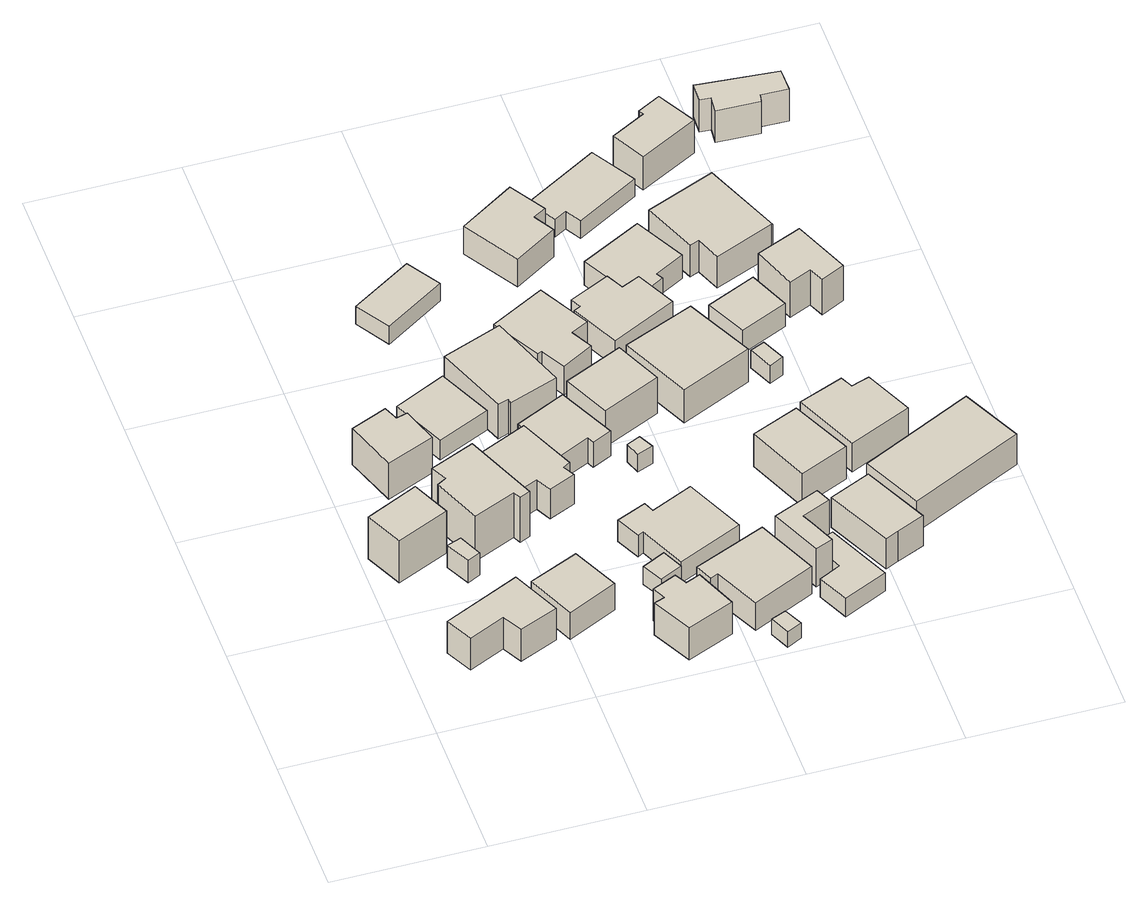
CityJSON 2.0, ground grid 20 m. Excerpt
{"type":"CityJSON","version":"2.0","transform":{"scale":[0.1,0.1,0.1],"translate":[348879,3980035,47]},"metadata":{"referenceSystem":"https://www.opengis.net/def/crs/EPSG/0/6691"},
"CityObjects":{
"building1":{"type":"Building","attributes":{"measuredHeight":8.1},"geometry":[{"type":"Solid","lod":"1","boundaries":[[[[0,1,2,3]],[[2,4,5,3]],[[1,6,4,2]],[[0,7,6,1]],[[3,5,7,0]],[[4,6,7,5]]]]}]},
"building2":{"type":"Building","attributes":{"measuredHeight":6.7},"geometry":[{"type":"Solid","lod":"1","boundaries":[[[[8,9,10,11,12,13]],[[12,14,15,13]],[[11,16,14,12]],[[10,17,16,11]],[[9,18,17,10]],[[8,19,18,9]],[[13,15,19,8]],[[14,16,17,18,19,15]]]]}]},
"building3":{"type":"Building","attributes":{"measuredHeight":3.8},"geometry":[{"type":"Solid","lod":"1","boundaries":[[[[20,21,22,23]],[[22,24,25,23]],[[21,26,24,22]],[[20,27,26,21]],[[23,25,27,20]],[[24,26,27,25]]]]}]},
"building4":{"type":"Building","attributes":{"measuredHeight":6.1},"geometry":[{"type":"Solid","lod":"1","boundaries":[[[[28,29,30,31,32,33]],[[32,34,35,33]],[[31,36,34,32]],[[30,37,36,31]],[[29,38,37,30]],[[28,39,38,29]],[[33,35,39,28]],[[34,36,37,38,39,35]]]]}]},
"building5":{"type":"Building","attributes":{"measuredHeight":9},"geometry":[{"type":"Solid","lod":"1","boundaries":[[[[40,41,42,43,44,45,46,47]],[[46,48,49,47]],[[45,50,48,46]],[[44,51,50,45]],[[43,52,51,44]],[[42,53,52,43]],[[41,54,53,42]],[[40,55,54,41]],[[47,49,55,40]],[[48,50,51,52,53,54,55,49]]]]}]},
"building6":{"type":"Building","attributes":{"measuredHeight":5.7},"geometry":[{"type":"Solid","lod":"1","boundaries":[[[[56,57,58,59]],[[58,60,61,59]],[[57,62,60,58]],[[56,63,62,57]],[[59,61,63,56]],[[60,62,63,61]]]]}]},
"building7":{"type":"Building","attributes":{"measuredHeight":3.9},"geometry":[{"type":"Solid","lod":"1","boundaries":[[[[64,65,66,67]],[[66,68,69,67]],[[65,70,68,66]],[[64,71,70,65]],[[67,69,71,64]],[[68,70,71,69]]]]}]},
"building8":{"type":"Building","attributes":{"measuredHeight":7.1},"geometry":[{"type":"Solid","lod":"1","boundaries":[[[[72,73,74,75,76,77,78,79]],[[78,80,81,79]],[[77,82,80,78]],[[76,83,82,77]],[[75,84,83,76]],[[74,85,84,75]],[[73,86,85,74]],[[72,87,86,73]],[[79,81,87,72]],[[80,82,83,84,85,86,87,81]]]]}]},
"building9":{"type":"Building","attributes":{"measuredHeight":7.3},"geometry":[{"type":"Solid","lod":"1","boundaries":[[[[88,89,90,91,92,93,94,95]],[[94,96,97,95]],[[93,98,96,94]],[[92,99,98,93]],[[91,100,99,92]],[[90,101,100,91]],[[89,102,101,90]],[[88,103,102,89]],[[95,97,103,88]],[[96,98,99,100,101,102,103,97]]]]}]},
"building10":{"type":"Building","attributes":{"measuredHeight":3},"geometry":[{"type":"Solid","lod":"1","boundaries":[[[[104,105,106,107]],[[106,108,109,107]],[[105,110,108,106]],[[104,111,110,105]],[[107,109,111,104]],[[108,110,111,109]]]]}]},
"building11":{"type":"Building","attributes":{"measuredHeight":3},"geometry":[{"type":"Solid","lod":"1","boundaries":[[[[112,113,114,115]],[[114,116,117,115]],[[113,118,116,114]],[[112,119,118,113]],[[115,117,119,112]],[[116,118,119,117]]]]}]},
"building12":{"type":"Building","attributes":{"measuredHeight":7.8},"geometry":[{"type":"Solid","lod":"1","boundaries":[[[[120,121,122,123,124,125]],[[124,126,127,125]],[[123,128,126,124]],[[122,129,128,123]],[[121,130,129,122]],[[120,131,130,121]],[[125,127,131,120]],[[126,128,129,130,131,127]]]]}]},
"building13":{"type":"Building","attributes":{"measuredHeight":5.5},"geometry":[{"type":"Solid","lod":"1","boundaries":[[[[132,133,134,135,136,137]],[[136,138,139,137]],[[135,140,138,136]],[[134,141,140,135]],[[133,142,141,134]],[[132,143,142,133]],[[137,139,143,132]],[[138,140,141,142,143,139]]]]}]},
"building14":{"type":"Building","attributes":{"measuredHeight":4.1},"geometry":[{"type":"Solid","lod":"1","boundaries":[[[[144,145,146,147,148,149,150,151]],[[150,152,153,151]],[[149,154,152,150]],[[148,155,154,149]],[[147,156,155,148]],[[146,157,156,147]],[[145,158,157,146]],[[144,159,158,145]],[[151,153,159,144]],[[152,154,155,156,157,158,159,153]]]]}]},
"building15":{"type":"Building","attributes":{"measuredHeight":2.7},"geometry":[{"type":"Solid","lod":"1","boundaries":[[[[160,161,162,163]],[[162,164,165,163]],[[161,166,164,162]],[[160,167,166,161]],[[163,165,167,160]],[[164,166,167,165]]]]}]},
"building16":{"type":"Building","attributes":{"measuredHeight":6.6},"geometry":[{"type":"Solid","lod":"1","boundaries":[[[[168,169,170,171,172,173]],[[172,174,175,173]],[[171,176,174,172]],[[170,177,176,171]],[[169,178,177,170]],[[168,179,178,169]],[[173,175,179,168]],[[174,176,177,178,179,175]]]]}]},
"building17":{"type":"Building","attributes":{"measuredHeight":3},"geometry":[{"type":"Solid","lod":"1","boundaries":[[[[180,181,182,183]],[[182,184,185,183]],[[181,186,184,182]],[[180,187,186,181]],[[183,185,187,180]],[[184,186,187,185]]]]}]},
"building18":{"type":"Building","attributes":{"measuredHeight":6.1},"geometry":[{"type":"Solid","lod":"1","boundaries":[[[[188,189,190,191,192,193,194,195]],[[194,196,197,195]],[[193,198,196,194]],[[192,199,198,193]],[[191,200,199,192]],[[190,201,200,191]],[[189,202,201,190]],[[188,203,202,189]],[[195,197,203,188]],[[196,198,199,200,201,202,203,197]]]]}]},
"building19":{"type":"Building","attributes":{"measuredHeight":8.1},"geometry":[{"type":"Solid","lod":"1","boundaries":[[[[204,205,206,207]],[[206,208,209,207]],[[205,210,208,206]],[[204,211,210,205]],[[207,209,211,204]],[[208,210,211,209]]]]}]},
"building20":{"type":"Building","attributes":{"measuredHeight":4.7},"geometry":[{"type":"Solid","lod":"1","boundaries":[[[[212,213,214,215,216,217]],[[216,218,219,217]],[[215,220,218,216]],[[214,221,220,215]],[[213,222,221,214]],[[212,223,222,213]],[[217,219,223,212]],[[218,220,221,222,223,219]]]]}]},
"building21":{"type":"Building","attributes":{"measuredHeight":6.3},"geometry":[{"type":"Solid","lod":"1","boundaries":[[[[224,225,226,227,228,229,230]],[[229,231,232,230]],[[228,233,231,229]],[[227,234,233,228]],[[226,235,234,227]],[[225,236,235,226]],[[224,237,236,225]],[[230,232,237,224]],[[231,233,234,235,236,237,232]]]]}]},
"building22":{"type":"Building","attributes":{"measuredHeight":3.1},"geometry":[{"type":"Solid","lod":"1","boundaries":[[[[238,239,240,241,242,243,244]],[[243,245,246,244]],[[242,247,245,243]],[[241,248,247,242]],[[240,249,248,241]],[[239,250,249,240]],[[238,251,250,239]],[[244,246,251,238]],[[245,247,248,249,250,251,246]]]]}]},
"building23":{"type":"Building","attributes":{"measuredHeight":5},"geometry":[{"type":"Solid","lod":"1","boundaries":[[[[252,253,254,255,256,257,258,259]],[[258,260,261,259]],[[257,262,260,258]],[[256,263,262,257]],[[255,264,263,256]],[[254,265,264,255]],[[253,266,265,254]],[[252,267,266,253]],[[259,261,267,252]],[[260,262,263,264,265,266,267,261]]]]}]},
"building24":{"type":"Building","attributes":{"measuredHeight":7.6},"geometry":[{"type":"Solid","lod":"1","boundaries":[[[[268,269,270,271]],[[270,272,273,271]],[[269,274,272,270]],[[268,275,274,269]],[[271,273,275,268]],[[272,274,275,273]]]]}]},
"building25":{"type":"Building","attributes":{"measuredHeight":7.6},"geometry":[{"type":"Solid","lod":"1","boundaries":[[[[276,277,278,279]],[[278,280,281,279]],[[277,282,280,278]],[[276,283,282,277]],[[279,281,283,276]],[[280,282,283,281]]]]}]},
"building26":{"type":"Building","attributes":{"measuredHeight":7.2},"geometry":[{"type":"Solid","lod":"1","boundaries":[[[[284,285,286,287,288]],[[287,289,290,288]],[[286,291,289,287]],[[285,292,291,286]],[[284,293,292,285]],[[288,290,293,284]],[[289,291,292,293,290]]]]}]},
"building27":{"type":"Building","attributes":{"measuredHeight":4.9},"geometry":[{"type":"Solid","lod":"1","boundaries":[[[[294,295,296,297,298,299,300,301]],[[300,302,303,301]],[[299,304,302,300]],[[298,305,304,299]],[[297,306,305,298]],[[296,307,306,297]],[[295,308,307,296]],[[294,309,308,295]],[[301,303,309,294]],[[302,304,305,306,307,308,309,303]]]]}]},
"building28":{"type":"Building","attributes":{"measuredHeight":3},"geometry":[{"type":"Solid","lod":"1","boundaries":[[[[310,311,312,313,314,315]],[[314,316,317,315]],[[313,318,316,314]],[[312,319,318,313]],[[311,320,319,312]],[[310,321,320,311]],[[315,317,321,310]],[[316,318,319,320,321,317]]]]}]},
"building29":{"type":"Building","attributes":{"measuredHeight":3},"geometry":[{"type":"Solid","lod":"1","boundaries":[[[[322,323,324,325]],[[324,326,327,325]],[[323,328,326,324]],[[322,329,328,323]],[[325,327,329,322]],[[326,328,329,327]]]]}]},
"building30":{"type":"Building","attributes":{"measuredHeight":3.9},"geometry":[{"type":"Solid","lod":"1","boundaries":[[[[330,331,332,333]],[[332,334,335,333]],[[331,336,334,332]],[[330,337,336,331]],[[333,335,337,330]],[[334,336,337,335]]]]}]},
"building31":{"type":"Building","attributes":{"measuredHeight":6.1},"geometry":[{"type":"Solid","lod":"1","boundaries":[[[[338,339,340,341,342,343]],[[342,344,345,343]],[[341,346,344,342]],[[340,347,346,341]],[[339,348,347,340]],[[338,349,348,339]],[[343,345,349,338]],[[344,346,347,348,349,345]]]]}]},
"building32":{"type":"Building","attributes":{"measuredHeight":7.3},"geometry":[{"type":"Solid","lod":"1","boundaries":[[[[350,351,352,353,354,355,356]],[[355,357,358,356]],[[354,359,357,355]],[[353,360,359,354]],[[352,361,360,353]],[[351,362,361,352]],[[350,363,362,351]],[[356,358,363,350]],[[357,359,360,361,362,363,358]]]]}]},
"building33":{"type":"Building","attributes":{"measuredHeight":7.6},"geometry":[{"type":"Solid","lod":"1","boundaries":[[[[364,365,366,367]],[[366,368,369,367]],[[365,370,368,366]],[[364,371,370,365]],[[367,369,371,364]],[[368,370,371,369]]]]}]},
"building34":{"type":"Building","attributes":{"measuredHeight":7},"geometry":[{"type":"Solid","lod":"1","boundaries":[[[[372,373,374,375,376,377]],[[376,378,379,377]],[[375,380,378,376]],[[374,381,380,375]],[[373,382,381,374]],[[372,383,382,373]],[[377,379,383,372]],[[378,380,381,382,383,379]]]]}]},
"building35":{"type":"Building","attributes":{"measuredHeight":7.2},"geometry":[{"type":"Solid","lod":"1","boundaries":[[[[384,385,386,387,388,389]],[[388,390,391,389]],[[387,392,390,388]],[[386,393,392,387]],[[385,394,393,386]],[[384,395,394,385]],[[389,391,395,384]],[[390,392,393,394,395,391]]]]}]},
"building36":{"type":"Building","attributes":{"measuredHeight":5.3},"geometry":[{"type":"Solid","lod":"1","boundaries":[[[[396,397,398,399,400,401,402,403]],[[402,404,405,403]],[[401,406,404,402]],[[400,407,406,401]],[[399,408,407,400]],[[398,409,408,399]],[[397,410,409,398]],[[396,411,410,397]],[[403,405,411,396]],[[404,406,407,408,409,410,411,405]]]]}]}
},
"vertices":[
[33,250,5],[10,300,5],[79,332,5],[102,281,5],[79,332,76],[102,281,76],[10,300,76],[33,250,76],
[183,103,3],[132,82,3],[118,108,3],[70,86,3],[52,122,3],[153,168,3],[52,122,57],[153,168,57],[70,86,57],[118,108,57],[132,82,57],[183,103,57],
[115,266,3],[129,235,3],[112,227,3],[96,259,3],[112,227,41],[96,259,41],[129,235,41],[115,266,41],
[88,478,4],[96,459,4],[111,463,4],[127,415,4],[64,389,4],[40,458,4],[64,389,65],[40,458,65],[127,415,65],[111,463,65],[96,459,65],[88,478,65],
[165,377,3],[206,279,3],[192,273,3],[187,283,3],[131,259,3],[105,324,3],[117,331,3],[106,352,3],[117,331,79],[106,352,79],[105,324,79],[131,259,79],[187,283,79],[192,273,79],[206,279,79],[165,377,79],
[199,99,3],[171,164,3],[236,192,3],[265,130,3],[236,192,48],[265,130,48],[171,164,48],[199,99,48],
[212,465,3],[143,434,3],[111,505,3],[179,537,3],[111,505,36],[179,537,36],[143,434,36],[212,465,36],
[241,412,3],[274,336,3],[265,330,3],[273,315,3],[238,300,3],[228,320,3],[205,310,3],[176,383,3],[205,310,53],[176,383,53],[228,320,53],[238,300,53],[273,315,53],[265,330,53],[274,336,53],[241,412,53],
[386,48,4],[324,22,4],[297,75,4],[311,80,4],[303,98,4],[335,112,4],[344,96,4],[363,104,4],[344,96,58],[363,104,58],[335,112,58],[303,98,58],[311,80,58],[297,75,58],[324,22,58],[386,48,58],
[197,735,1],[225,691,1],[145,640,1],[117,685,1],[145,640,31],[117,685,31],[225,691,31],[197,735,31],
[341,175,4],[354,147,4],[324,133,4],[310,160,4],[324,133,34],[310,160,34],[354,147,34],[341,175,34],
[262,574,3],[300,469,3],[235,445,3],[234,452,3],[220,447,3],[183,544,3],[220,447,61],[183,544,61],[234,452,61],[235,445,61],[300,469,61],[262,574,61],
[237,423,4],[303,454,4],[339,378,4],[313,366,4],[309,375,4],[268,356,4],[309,375,46],[268,356,46],[313,366,46],[339,378,46],[303,454,46],[237,423,46],
[404,268,2],[440,188,2],[355,150,2],[327,212,2],[319,208,2],[304,240,2],[343,257,2],[349,243,2],[343,257,38],[349,243,38],[304,240,38],[319,208,38],[327,212,38],[355,150,38],[440,188,38],[404,268,38],
[451,42,3],[463,17,3],[443,7,3],[431,34,3],[443,7,29],[431,34,29],[463,17,29],[451,42,29],
[461,164,4],[497,83,4],[415,45,4],[386,105,4],[376,100,4],[366,124,4],[376,100,51],[366,124,51],[386,105,51],[415,45,51],[497,83,51],[461,164,51],
[373,371,3],[383,351,3],[362,343,3],[355,363,3],[362,343,33],[355,363,33],[383,351,33],[373,371,33],
[259,587,2],[330,625,2],[367,557,2],[344,545,2],[359,517,2],[318,494,2],[300,526,2],[294,523,2],[300,526,51],[294,523,51],[318,494,51],[359,517,51],[344,545,51],[367,557,51],[330,625,51],[259,587,51],
[386,491,4],[414,429,4],[337,394,4],[309,456,4],[337,394,65],[309,456,65],[414,429,65],[386,491,65],
[349,805,0],[378,758,0],[361,748,0],[377,721,0],[321,686,0],[276,759,0],[321,686,47],[276,759,47],[377,721,47],[361,748,47],[378,758,47],[349,805,47],
[537,187,4],[546,167,4],[508,151,4],[515,136,4],[529,103,4],[506,93,4],[476,161,4],[506,93,68],[476,161,68],[529,103,68],[515,136,68],[508,151,68],[546,167,68],[537,187,68],
[544,148,2],[583,63,2],[525,36,2],[506,77,2],[534,91,2],[529,103,2],[515,136,2],[529,103,33],[515,136,33],[534,91,33],[506,77,33],[525,36,33],[583,63,33],[544,148,33],
[390,520,3],[359,584,3],[368,588,3],[361,602,3],[414,627,3],[426,604,3],[450,615,3],[476,562,3],[450,615,47],[476,562,47],[426,604,47],[414,627,47],[361,602,47],[368,588,47],[359,584,47],[390,520,47],
[440,405,3],[397,498,3],[490,537,3],[534,447,3],[490,537,59],[534,447,59],[397,498,59],[440,405,59],
[596,257,2],[532,229,2],[497,311,2],[559,337,2],[497,311,57],[559,337,57],[532,229,57],[596,257,57],
[554,184,3],[608,208,3],[649,121,3],[612,105,3],[595,97,3],[612,105,54],[595,97,54],[649,121,54],[608,208,54],[554,184,54],
[477,705,2],[512,638,2],[473,617,2],[478,608,2],[461,599,2],[450,619,2],[427,607,2],[397,663,2],[427,607,42],[397,663,42],[450,619,42],[461,599,42],[478,608,42],[473,617,42],[512,638,42],[477,705,42],
[465,846,1],[500,788,1],[417,740,1],[405,761,1],[389,752,1],[367,789,1],[389,752,31],[367,789,31],[405,761,31],[417,740,31],[500,788,31],[465,846,31],
[563,477,3],[577,446,3],[558,437,3],[544,469,3],[558,437,33],[544,469,33],[577,446,33],[563,477,33],
[581,576,4],[604,522,4],[542,494,4],[516,547,4],[542,494,43],[516,547,43],[604,522,43],[581,576,43],
[628,376,1],[636,360,1],[660,368,1],[689,304,1],[607,267,1],[569,353,1],[607,267,49],[569,353,49],[689,304,49],[660,368,49],[636,360,49],[628,376,49],
[584,747,2],[627,642,2],[625,642,2],[547,610,2],[534,643,2],[522,638,2],[493,710,2],[522,638,55],[493,710,55],[534,643,55],[547,610,55],[625,642,55],[627,642,55],[584,747,55],
[759,296,3],[797,217,3],[649,145,3],[611,224,3],[649,145,55],[611,224,55],[797,217,55],[759,296,55],
[490,840,1],[535,864,1],[532,871,1],[562,887,1],[590,836,1],[513,795,1],[590,836,57],[513,795,57],[562,887,57],[532,871,57],[535,864,57],[490,840,57],
[653,529,2],[644,549,2],[615,536,2],[593,594,2],[653,619,2],[684,544,2],[653,619,62],[684,544,62],[593,594,62],[615,536,62],[644,549,62],[653,529,62],
[715,886,0],[715,854,0],[679,855,0],[677,844,0],[620,846,0],[622,868,0],[607,869,0],[608,895,0],[607,869,54],[608,895,54],[622,868,54],[620,846,54],[677,844,54],[679,855,54],[715,854,54],[715,886,54]
]}
